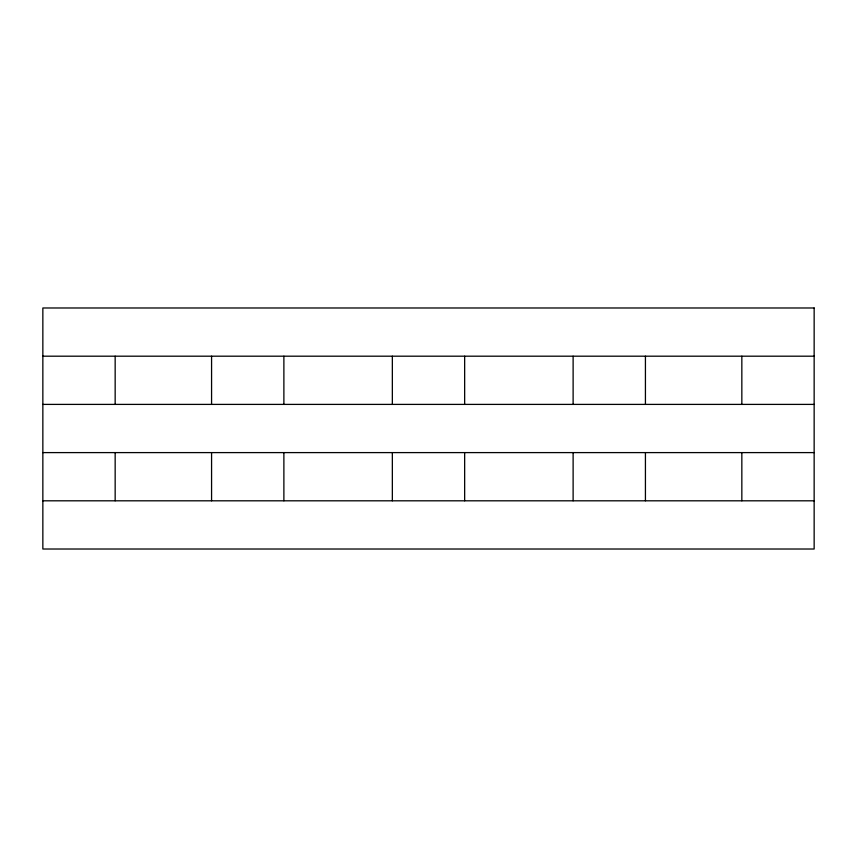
<?xml version="1.0" encoding="UTF-8"?>
<svg xmlns="http://www.w3.org/2000/svg" width="857" height="857" viewBox="0 0 857 857"><rect width="100%" height="100%" fill="white"/><g stroke="black" fill="none" stroke-linecap="round" stroke-linejoin="round"><path stroke-width="1.29" d="M42.85 356.191L814.15 356.191M42.85 404.397L814.15 404.397M42.85 452.603L814.15 452.603M42.85 500.809L814.15 500.809M741.841 356.191L741.841 404.397M741.841 452.603L741.841 500.809M645.428 356.191L645.428 404.397M645.428 452.603L645.428 500.809M573.119 356.191L573.119 404.397M573.119 452.603L573.119 500.809M464.655 356.191L464.655 404.397M464.655 452.603L464.655 500.809M392.345 356.191L392.345 404.397M392.345 452.603L392.345 500.809M283.881 356.191L283.881 404.397M283.881 452.603L283.881 500.809M211.572 356.191L211.572 404.397M211.572 452.603L211.572 500.809M115.159 356.191L115.159 404.397M115.159 452.603L115.159 500.809M814.15 307.984L42.85 307.984L42.85 549.016L814.15 549.016L814.15 307.984"/></g></svg>
